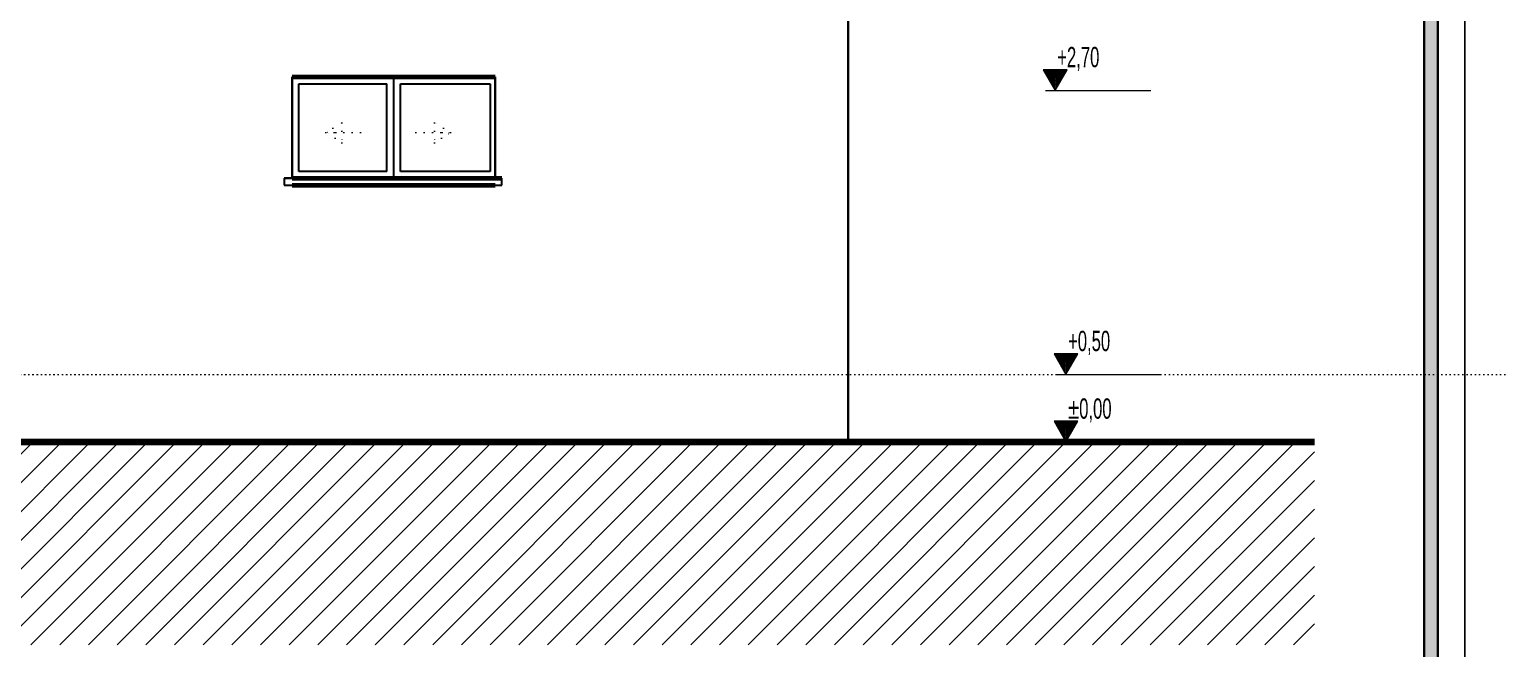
# Model space of a CAD drawing. Extents: x 775040 to 808375, y 4159409 to 4163651.
# Drawn here: x 797018 to 798104, y 4160058 to 4160516 of the extents above; entities that cross this region are included whole.
import ezdxf

# ---------------------------------------------------------------- set-up
doc = ezdxf.new("R2010")
doc.units = 0
doc.header["$MEASUREMENT"] = 0
doc.linetypes.add('ACAD_ISO07W100', pattern=[3, 0, -3])
doc.linetypes.add('DUZ', pattern=[500, 500])
doc.layers.get('0').update_dxf_attribs({"linetype": 'DUZ'})
for name, color, linetype, lineweight in [('25yazi', 255, 'Continuous', 15), ('KALIN', 30, 'Continuous', 18), ('P-HatchLight', 200, 'Continuous', 5), ('P-Levels', 240, 'Continuous', 20), ('P-Oklar', 31, 'Continuous', 18), ('Z_antet', 31, 'Continuous', 30), ('Z_g6', 6, 'Continuous', 20), ('Z_g8', 192, 'Continuous', 30), ('Z_izdot', 42, 'ACAD_ISO07W100', 9), ('Z_tarama', 8, 'Continuous', 5)]:
    doc.layers.add(name, color=color, linetype=linetype, lineweight=lineweight)
doc.layers.add('kot', color=4, linetype='Continuous')
doc.layers.add('pencere', color=3, linetype='Continuous')
doc.styles.add('50', font='swisscl.ttf', dxfattribs={"height": 50})

# ---------------------------------------------------------------- blocks, each defined once
blk = doc.blocks.new('KOTLAMAGORUNUS KESITTE')
at = {"layer": 'P-HatchLight'}
for points in [[(0.152, 0.148), (0.072, 0.01), (-0.008, 0.148)], [(0.143, 0.143), (0.072, 0.02), (0.001, 0.143)], [(0.135, 0.138), (0.072, 0.03), (0.01, 0.138)], [(0.126, 0.133), (0.072, 0.04), (0.018, 0.133)], [(0.117, 0.128), (0.072, 0.05), (0.027, 0.128)], [(0.109, 0.123), (0.072, 0.06), (0.036, 0.123)], [(0.1, 0.118), (0.072, 0.07), (0.044, 0.118)], [(0.091, 0.113), (0.072, 0.08), (0.053, 0.113)], [(0.083, 0.108), (0.072, 0.09), (0.062, 0.108)], [(0.074, 0.103), (0.072, 0.1), (0.07, 0.103)]]:
    blk.add_lwpolyline(points, close=True, dxfattribs=at)
at = {"layer": 'P-Oklar', "color": 2, "ltscale": 0.5}
blk.add_line((0, 0), (0.779, 0), dxfattribs=at)
blk.add_lwpolyline([(-0.016, 0.153), (0.072, 0), (0.161, 0.153)], close=True, dxfattribs=at)
at = {"layer": 'P-Levels', "color": 7, "style": '50', "width": 0.8}
blk.add_attdef('%%P0.00', (-0.031, 0.178), '', height=0.15, dxfattribs=at)

msp = doc.modelspace()

# ---------------------------------------------------------------- hatches: boundary and pattern name
at = {"layer": 'Z_antet'}
msp.add_hatch(color=256, dxfattribs=at).paths.add_polyline_path([(794618.09, 4159743.65), (794618.09, 4159438.75), (798049.31, 4159438.75), (798049.31, 4163258.75), (794618.09, 4163258.75), (794618.09, 4159741.15), (794608.09, 4159741.15), (794608.09, 4163268.75), (798059.31, 4163268.75), (798059.31, 4159428.75), (794608.09, 4159428.75), (794608.09, 4159743.65)])

# ---------------------------------------------------------------- linework, layer by layer
at = {"color": 0, "linetype": 'Continuous', "lineweight": 60}
for p, q in [((797212.42, 4160481.18), (797362.42, 4160481.18)), ((797212.42, 4160481.18), (797362.42, 4160481.18)), ((797212.42, 4160481.18), (797362.42, 4160481.18)), ((797212.42, 4160481.18), (797362.42, 4160481.18)), ((797212.42, 4160481.18), (797362.42, 4160481.18)), ((797212.42, 4160406.18), (797367.42, 4160406.18)), ((797212.42, 4160401.18), (797362.42, 4160401.18)), ((797212.42, 4160401.18), (797362.42, 4160401.18)), ((797212.42, 4160401.18), (797362.42, 4160401.18))]:
    msp.add_line(p, q, dxfattribs=at)
at = {"color": 1, "linetype": 'Continuous', "lineweight": 20}
for p, q in [((797212.42, 4160481.18), (797212.42, 4160406.18)), ((797212.42, 4160481.18), (797212.42, 4160406.18)), ((797362.42, 4160481.18), (797362.42, 4160406.18))]:
    msp.add_line(p, q, dxfattribs=at)
at = {"color": 1, "linetype": 'Continuous'}
for p, q in [((797212.42, 4160481.18), (797362.42, 4160481.18)), ((797212.42, 4160481.18), (797212.42, 4160406.18)), ((797212.42, 4160481.18), (797212.42, 4160406.18)), ((797212.42, 4160481.18), (797362.42, 4160481.18)), ((797362.42, 4160481.18), (797362.42, 4160406.18)), ((797362.42, 4160481.18), (797362.42, 4160406.18))]:
    msp.add_line(p, q, dxfattribs=at)
at = {"layer": 'KALIN'}
msp.add_lwpolyline([(794468.09, 4163288.75), (794468.09, 4159408.75), (798079.31, 4159408.75), (798079.31, 4163288.75)], close=True, dxfattribs=at)
msp.add_lwpolyline([(794488.09, 4159741.15), (794488.09, 4163288.75), (798079.31, 4163288.75), (798079.31, 4159408.75), (794488.09, 4159408.75), (794488.09, 4159743.65)], dxfattribs=at)
at = {"layer": 'pencere', "color": 5}
for p, q in [((797212.42, 4160406.18), (797212.42, 4160481.18)), ((797362.42, 4160481.18), (797212.42, 4160481.18)), ((797287.42, 4160406.18), (797287.42, 4160481.18)), ((797362.42, 4160406.18), (797362.42, 4160481.18)), ((797206.41, 4160406.18), (797362.42, 4160406.18)), ((797367.42, 4160406.18), (797206.41, 4160406.18)), ((797206.41, 4160406.18), (797206.41, 4160401.18)), ((797206.41, 4160401.18), (797367.42, 4160401.18)), ((797367.42, 4160401.18), (797367.42, 4160406.18))]:
    msp.add_line(p, q, dxfattribs=at)
at = {"layer": 'pencere', "color": 21}
for p, q in [((797217.42, 4160411.18), (797217.42, 4160476.18)), ((797217.42, 4160476.18), (797282.42, 4160476.18)), ((797282.42, 4160411.18), (797282.42, 4160476.18)), ((797292.42, 4160411.18), (797292.42, 4160476.18)), ((797292.42, 4160476.18), (797358.74, 4160476.18)), ((797358.74, 4160476.18), (797358.74, 4160411.18)), ((797282.42, 4160411.18), (797217.42, 4160411.18)), ((797358.74, 4160411.18), (797292.42, 4160411.18))]:
    msp.add_line(p, q, dxfattribs=at)
at = {"layer": 'Z_antet'}
msp.add_lwpolyline([(794618.09, 4159743.65), (794618.09, 4159438.75), (798049.31, 4159438.75), (798049.31, 4163258.75), (794618.09, 4163258.75), (794618.09, 4159741.15), (794608.09, 4159741.15), (794608.09, 4163268.75), (798059.31, 4163268.75), (798059.31, 4159428.75), (794608.09, 4159428.75), (794608.09, 4159743.65)], close=True, dxfattribs=at)
at = {"layer": 'Z_g6', "linetype": 'Continuous', "const_width": 5}
msp.add_lwpolyline([(794776.17, 4160211.14), (797968.21, 4160211.14)], dxfattribs=at)
at = {"layer": 'Z_g8'}
msp.add_line((797623.47, 4160211.14), (797623.47, 4160824.28), dxfattribs=at)
at = {"layer": 'Z_izdot', "ltscale": 2}
for p, q in [((797237.31, 4160440.16), (797249.19, 4160447.27)), ((797249.19, 4160447.27), (797249.19, 4160432.45)), ((797329.42, 4160440.16), (797317.54, 4160447.27)), ((797317.54, 4160447.27), (797317.54, 4160432.45)), ((797262.84, 4160440.16), (797237.31, 4160440.16)), ((797237.31, 4160440.16), (797250.08, 4160440.16)), ((797249.19, 4160432.45), (797237.31, 4160440.16)), ((797303.89, 4160440.16), (797329.42, 4160440.16)), ((797329.42, 4160440.16), (797316.66, 4160440.16)), ((797317.54, 4160432.45), (797329.42, 4160440.16))]:
    msp.add_line(p, q, dxfattribs=at)
at = {"layer": 'Z_izdot'}
for p, q in [((797361.9, 4160261.14), (790665.92, 4160261.14)), ((801432.07, 4160261.14), (794736.09, 4160261.14))]:
    msp.add_line(p, q, dxfattribs=at)
at = {"layer": 'Z_tarama'}
for p, q in [((796870.78, 4160061.14), (797020.78, 4160211.14)), ((796891.99, 4160061.14), (797041.99, 4160211.14)), ((796913.21, 4160061.14), (797063.21, 4160211.14)), ((796934.42, 4160061.14), (797084.42, 4160211.14)), ((796955.63, 4160061.14), (797105.63, 4160211.14)), ((796976.85, 4160061.14), (797126.85, 4160211.14)), ((796998.06, 4160061.14), (797148.06, 4160211.14)), ((797019.27, 4160061.14), (797169.27, 4160211.14)), ((797040.49, 4160061.14), (797190.49, 4160211.14)), ((797061.7, 4160061.14), (797211.7, 4160211.14)), ((797082.91, 4160061.14), (797232.91, 4160211.14)), ((797104.13, 4160061.14), (797254.13, 4160211.14)), ((797125.34, 4160061.14), (797275.34, 4160211.14)), ((797146.55, 4160061.14), (797296.55, 4160211.14)), ((797167.77, 4160061.14), (797317.77, 4160211.14)), ((797188.98, 4160061.14), (797338.98, 4160211.14)), ((797210.19, 4160061.14), (797360.19, 4160211.14)), ((797231.41, 4160061.14), (797381.41, 4160211.14)), ((797252.62, 4160061.14), (797402.62, 4160211.14)), ((797273.83, 4160061.14), (797423.83, 4160211.14)), ((797295.05, 4160061.14), (797445.05, 4160211.14)), ((797316.26, 4160061.14), (797466.26, 4160211.14)), ((797337.47, 4160061.14), (797487.47, 4160211.14)), ((797358.69, 4160061.14), (797508.69, 4160211.14)), ((797379.9, 4160061.14), (797529.9, 4160211.14)), ((797401.11, 4160061.14), (797551.11, 4160211.14)), ((797422.32, 4160061.14), (797572.32, 4160211.14)), ((797443.54, 4160061.14), (797593.54, 4160211.14)), ((797464.75, 4160061.14), (797614.75, 4160211.14)), ((797467.49, 4160210.65), (797467.98, 4160211.14)), ((797485.96, 4160061.14), (797635.96, 4160211.14)), ((797507.18, 4160061.14), (797657.18, 4160211.14)), ((797528.39, 4160061.14), (797678.39, 4160211.14)), ((797549.6, 4160061.14), (797699.6, 4160211.14)), ((797570.82, 4160061.14), (797720.82, 4160211.14)), ((797592.03, 4160061.14), (797742.03, 4160211.14)), ((797613.24, 4160061.14), (797763.24, 4160211.14)), ((797634.46, 4160061.14), (797784.46, 4160211.14)), ((797655.67, 4160061.14), (797805.67, 4160211.14)), ((797676.88, 4160061.14), (797826.88, 4160211.14)), ((797698.1, 4160061.14), (797848.1, 4160211.14)), ((797719.31, 4160061.14), (797869.31, 4160211.14)), ((797740.52, 4160061.14), (797890.52, 4160211.14)), ((797761.74, 4160061.14), (797911.74, 4160211.14)), ((797782.95, 4160061.14), (797932.95, 4160211.14)), ((797804.16, 4160061.14), (797954.16, 4160211.14)), ((797825.38, 4160061.14), (797968.21, 4160203.97)), ((797846.59, 4160061.14), (797968.21, 4160182.76)), ((797867.8, 4160061.14), (797968.21, 4160161.55)), ((797889.02, 4160061.14), (797968.21, 4160140.33)), ((797910.23, 4160061.14), (797968.21, 4160119.12)), ((797931.44, 4160061.14), (797968.21, 4160097.91)), ((797952.66, 4160061.14), (797968.21, 4160076.69))]:
    msp.add_line(p, q, dxfattribs=at)

# ---------------------------------------------------------------- block references
at = {"layer": 'kot'}
ref = msp.add_blockref('KOTLAMAGORUNUS KESITTE', (797769.24, 4160471.14), dxfattribs=dict(at, xscale=100, yscale=100, zscale=100))
ref.add_attrib('%%P0.00', '+2,70', (797778, 4160488.37), dxfattribs={"layer": '25yazi', "height": 15, "style": '50', "width": 0.8})
ref = msp.add_blockref('KOTLAMAGORUNUS KESITTE', (797777.24, 4160261.14), dxfattribs=dict(at, xscale=100, yscale=100, zscale=100))
ref.add_attrib('%%P0.00', '+0,50', (797786, 4160278.37), dxfattribs={"layer": '25yazi', "height": 15, "style": '50', "width": 0.8})
ref = msp.add_blockref('KOTLAMAGORUNUS KESITTE', (797777.24, 4160211.14), dxfattribs=dict(at, xscale=100, yscale=100, zscale=100))
ref.add_attrib('%%P0.00', '%%P0,00', (797786, 4160228.37), dxfattribs={"layer": '25yazi', "height": 15, "style": '50', "width": 0.8})

doc.saveas('drawing.dxf')
